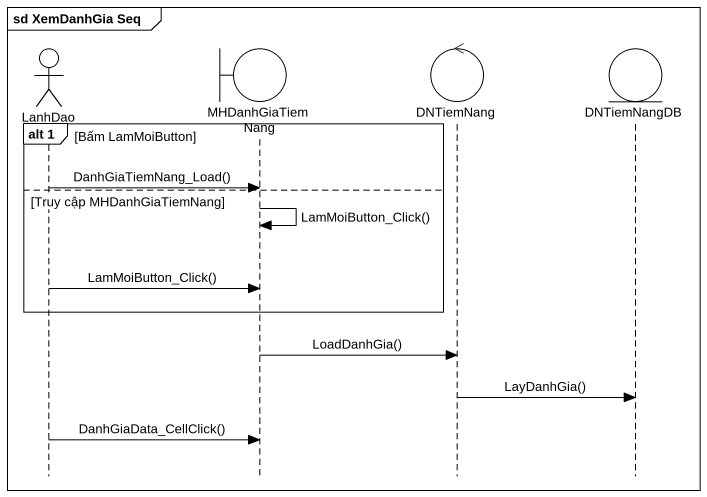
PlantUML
@startuml
mainframe sd XemDanhGia Seq
hide footbox
actor LanhDao
boundary MHDanhGiaTiemNang
control DNTiemNang
entity DNTiemNangDB

group alt 1 [Bấm LamMoiButton]
  LanhDao -> MHDanhGiaTiemNang : DanhGiaTiemNang_Load()
else Truy cập MHDanhGiaTiemNang
  MHDanhGiaTiemNang -> MHDanhGiaTiemNang : LamMoiButton_Click()
  LanhDao -> MHDanhGiaTiemNang : LamMoiButton_Click()
end
MHDanhGiaTiemNang -> DNTiemNang : LoadDanhGia()
DNTiemNang -> DNTiemNangDB : LayDanhGia()
LanhDao -> MHDanhGiaTiemNang : DanhGiaData_CellClick()
@enduml
